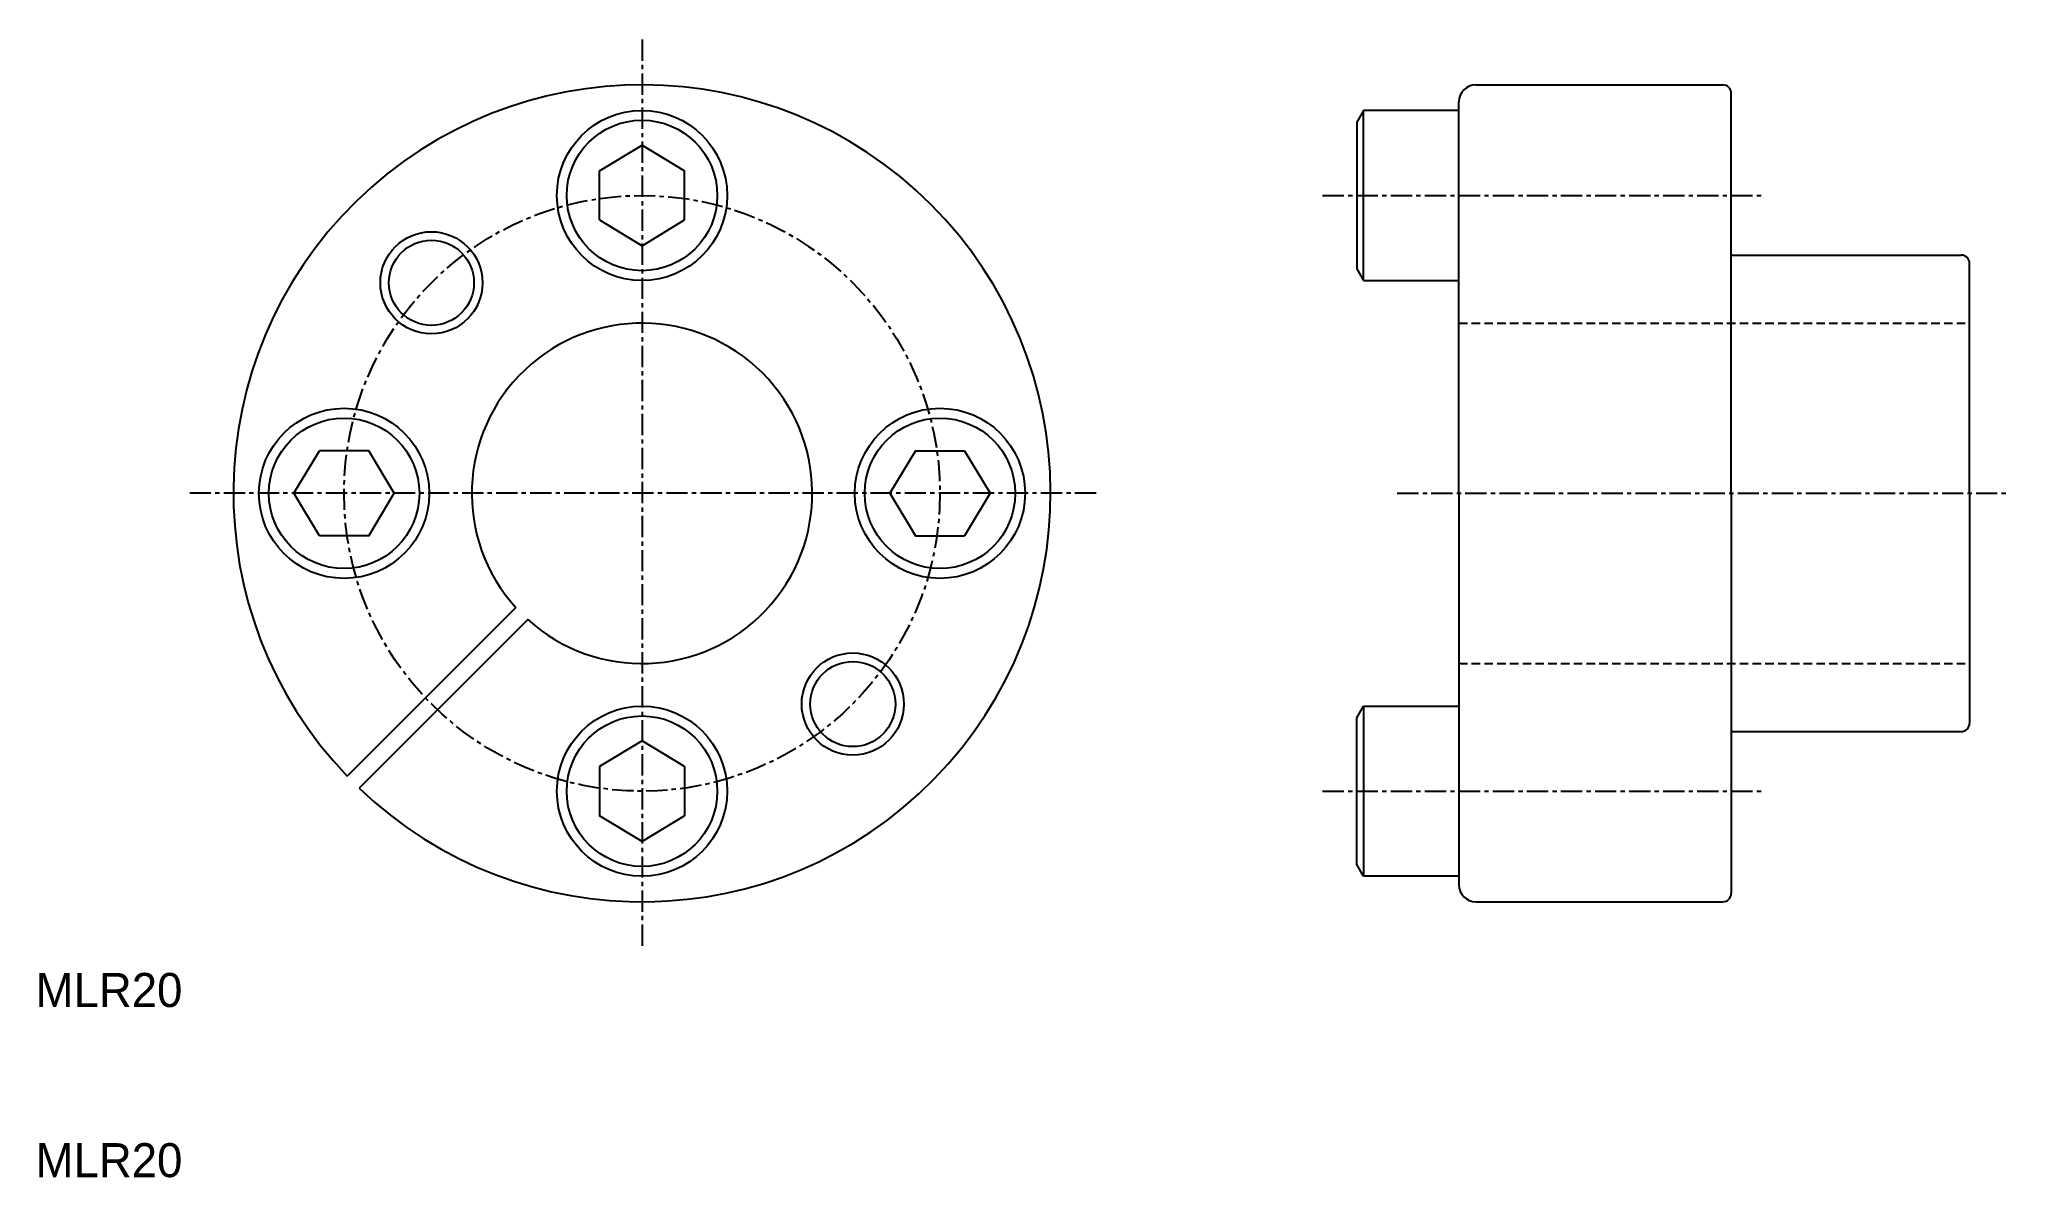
# Model space of a CAD drawing. Extents: x 10 to 126, y 10 to 77.
import ezdxf

# ---------------------------------------------------------------- set-up
doc = ezdxf.new("R2010")
doc.units = 0
doc.linetypes.add('CENTER', pattern=[2, 1.25, -0.25, 0.25, -0.25])
doc.linetypes.add('DASHED', pattern=[0.75, 0.5, -0.25])
doc.layers.get('0').update_dxf_attribs({"linetype": 'CONTINUOUS'})
doc.layers.add('CENTER', color=1, linetype='CENTER')

msp = doc.modelspace()

# ---------------------------------------------------------------- linework, layer by layer
at = {"color": 7, "linetype": 'CONTINUOUS'}
for p, q in [((94.6, 74.18), (109.1, 74.18)), ((93.6, 50.18), (93.6, 73.18)), ((109.6, 50.18), (109.6, 73.68)), ((88, 72.68), (87.6, 71.99)), ((87.6, 71.99), (87.6, 63.37)), ((93.6, 72.68), (88, 72.68)), ((88, 62.68), (88, 72.68)), ((93.6, 62.68), (93.6, 72.68)), ((109.6, 64.18), (123.1, 64.18)), ((123.6, 50.18), (123.6, 63.68)), ((87.6, 63.37), (88, 62.68)), ((88, 62.68), (93.6, 62.68)), ((93.6, 50.18), (93.6, 27.18)), ((109.6, 50.18), (109.6, 26.68)), ((123.6, 50.18), (123.6, 36.68)), ((38.21, 43.47), (28.3, 33.57)), ((38.91, 42.76), (29.01, 32.86)), ((87.6, 36.99), (88, 37.68)), ((87.6, 28.37), (87.6, 36.99)), ((88, 37.68), (93.6, 37.68)), ((88, 37.68), (88, 27.68)), ((93.6, 37.68), (93.6, 27.68)), ((109.6, 36.18), (123.1, 36.18)), ((88, 27.68), (87.6, 28.37)), ((93.6, 27.68), (88, 27.68)), ((94.6, 26.18), (109.1, 26.18))]:
    msp.add_line(p, q, dxfattribs=at)
at = {"color": 0}
for p, q in [((43.12, 69.12), (45.62, 70.63)), ((45.62, 70.63), (48.12, 69.12)), ((43.12, 66.24), (43.12, 69.12)), ((48.12, 66.24), (48.12, 69.12)), ((43.12, 66.24), (45.62, 64.73)), ((45.62, 64.73), (48.12, 66.24)), ((25.17, 50.18), (26.68, 52.68)), ((29.57, 52.68), (26.68, 52.68)), ((31.07, 50.18), (29.57, 52.68)), ((61.68, 52.68), (60.17, 50.18)), ((61.68, 52.68), (64.57, 52.68)), ((64.57, 52.68), (66.07, 50.18)), ((26.68, 47.68), (25.17, 50.18)), ((29.57, 47.68), (31.07, 50.18)), ((60.17, 50.18), (61.68, 47.68)), ((66.07, 50.18), (64.57, 47.68)), ((29.57, 47.68), (26.68, 47.68)), ((61.68, 47.68), (64.57, 47.68)), ((45.62, 35.63), (43.12, 34.12)), ((48.12, 34.12), (45.62, 35.63)), ((43.12, 34.12), (43.12, 31.24)), ((48.12, 34.12), (48.12, 31.24)), ((45.62, 29.73), (43.12, 31.24)), ((48.12, 31.24), (45.62, 29.73))]:
    msp.add_line(p, q, dxfattribs=at)
at = {"color": 3, "linetype": 'DASHED'}
for p, q in [((93.6, 60.18), (123.6, 60.18)), ((93.6, 40.18), (123.6, 40.18))]:
    msp.add_line(p, q, dxfattribs=at)
at = {"color": 0}
for centre, radius in [((45.62, 67.68), 5), ((45.62, 67.68), 4.42), ((28.12, 50.18), 5), ((28.12, 50.18), 4.42), ((63.12, 50.18), 5), ((63.12, 50.18), 4.42), ((45.62, 32.68), 5), ((45.62, 32.68), 4.42)]:
    msp.add_circle(centre, radius, dxfattribs=at)
at = {"color": 3, "linetype": 'CONTINUOUS'}
for centre in [(33.25, 62.55), (58, 37.8)]:
    msp.add_circle(centre, 3, dxfattribs=at)
at = {"color": 7, "linetype": 'CONTINUOUS'}
for centre in [(33.25, 62.55), (58, 37.8)]:
    msp.add_circle(centre, 2.5, dxfattribs=at)
for centre, radius, start, end in [((45.62, 50.18), 24, 226.1937, 223.8063), ((94.6, 73.18), 1, 90, 180), ((109.1, 73.68), 0.5, 0, 90), ((123.1, 63.68), 0.5, 0, 90), ((45.62, 50.18), 10, 227.866, 222.134), ((123.1, 36.68), 0.5, 270, 0), ((94.6, 27.18), 1, 180, 270), ((109.1, 26.68), 0.5, 270, 0)]:
    msp.add_arc(centre, radius, start, end, dxfattribs=at)
at = {"layer": 'CENTER', "color": 1, "linetype": 'CENTER'}
for p, q in [((45.62, 76.85), (45.62, 23.5)), ((85.6, 67.68), (111.6, 67.68)), ((72.3, 50.18), (18.95, 50.18)), ((89.98, 50.18), (125.78, 50.18)), ((85.6, 32.68), (111.6, 32.68))]:
    msp.add_line(p, q, dxfattribs=at)
msp.add_circle((45.62, 50.18), 17.5, dxfattribs=at)

# ---------------------------------------------------------------- texts
at = {"color": 7, "linetype": 'CONTINUOUS'}
for p in [(10, 20), (10, 10)]:
    msp.add_text('MLR20', height=2, dxfattribs=at).set_placement(p)

doc.saveas('drawing.dxf')
